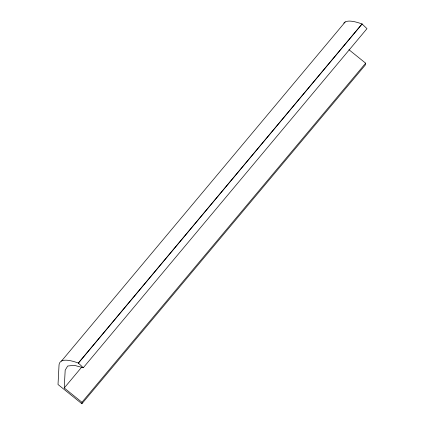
<?xml version="1.0" encoding="UTF-8"?>
<svg xmlns="http://www.w3.org/2000/svg" width="425" height="425" viewBox="0 0 425 425"><rect width="100%" height="100%" fill="white"/><g stroke="black" fill="none" stroke-linecap="round" stroke-linejoin="round"><path stroke-width="0.64" d="M362.047 23.975L78.354 363.051A179.94 27.885 39.9 0 0 59.027 365.192L58.013 384.503L81.882 403.75L81.956 402.268L64.244 387.983L65.179 370.18L67.671 366.037L74.173 365.314L83.295 367.721L366.987 28.645L362.047 23.975A179.94 27.885 39.9 0 0 343.798 23.125M348.952 49.725L365.649 63.192L365.574 64.674L81.882 403.75M61.519 361.043L345.212 21.973M78.391 363.088L362.084 24.013M64.244 387.983L81.706 367.11M81.956 402.268L365.649 63.192M78.354 363.051L83.295 367.721"/></g></svg>
